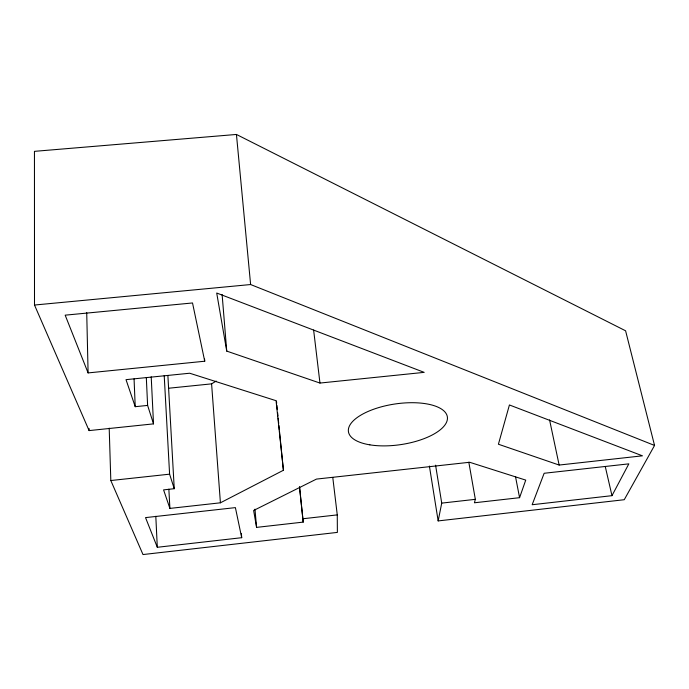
<?xml version="1.0" encoding="UTF-8"?>
<svg xmlns="http://www.w3.org/2000/svg" width="689" height="689" viewBox="0 0 689 689"><rect width="100%" height="100%" fill="white"/><g stroke="black" fill="none" stroke-linecap="round" stroke-linejoin="round"><path stroke-width="1.03" d="M151.21 376.805L153.518 423.873L89.105 430.599L34.502 305.038L34.45 151.347L236.439 134.45L625.595 330.798L654.55 445.447L624.251 499.714L438.161 520.918L441.727 503.116L435.577 465.178M468.821 462.241L475.341 499.336L474.428 502.781L519.575 497.682L525.741 480.112L469.648 462.267L316.475 479.088L253.63 510.48L256.575 527.378L303.212 522.107L299.569 486.925M611.978 495.667L628.842 463.852L544.146 473.274L532.166 504.727L611.978 495.667L605.243 466.453M168.788 388.217L211.592 383.859L216.165 381.095M167.883 375.531L174.248 488.708L163.577 489.879L169.899 508.404L220.42 502.806L283.42 470.26L279.562 431.969M241.701 537.696L235.397 507.621L145.534 517.611L157.307 547.281L241.701 537.696L241.357 533.424M302.953 518.748L337.266 514.89L332.787 477.546M441.727 503.116L475.341 499.336M559.141 465.049L642.441 455.825L509.421 404.96L498.414 444.233L559.141 465.049L549.572 419.911M109.198 428.145L110.817 480.534L169.597 474.17L174.248 488.708M319.963 383.058L424.183 372.361L216.708 293.023L226.741 351.106L319.963 383.058L313.624 330.031M283.42 470.26L276.056 400.697L189.682 373.231L126.009 379.656L135.225 406.691L147.618 405.416L153.518 423.873M204.728 361.225L192.524 302.962L65.171 315.166L88.097 372.913L204.728 361.225L204.573 359.09M34.502 305.038L250.615 284.54L654.55 445.447M110.817 480.534L143.002 554.55L337.377 532.399L337.266 514.89M515.518 476.71L519.575 497.682M429.393 466.04L438.161 520.918M299.474 486.951L303.212 522.107M276.461 401.11L276.677 403.237M276.892 405.365L277.314 409.628M277.641 412.814L277.96 416.01M278.175 418.137L278.709 423.451M278.924 425.578L279.346 429.833M236.439 134.45L250.615 284.54M254.973 509.162L256.575 527.378M222.116 294.504L226.741 351.106M211.592 383.859L220.42 502.806M164.215 375.626L169.597 474.17M168.857 489.173L169.899 508.404M155.809 516.276L157.307 547.281M146.318 377.658L147.618 405.416M134.062 378.898L135.225 406.691M86.719 312.651L88.097 372.913M89.053 428.463L89.105 430.599M369.872 444.844A50.013 20.515 -8.5 0 0 447.307 419.782A50.013 20.515 -8.5 0 0 376.521 408.267A50.013 20.515 -8.5 0 0 369.872 444.844"/></g></svg>
